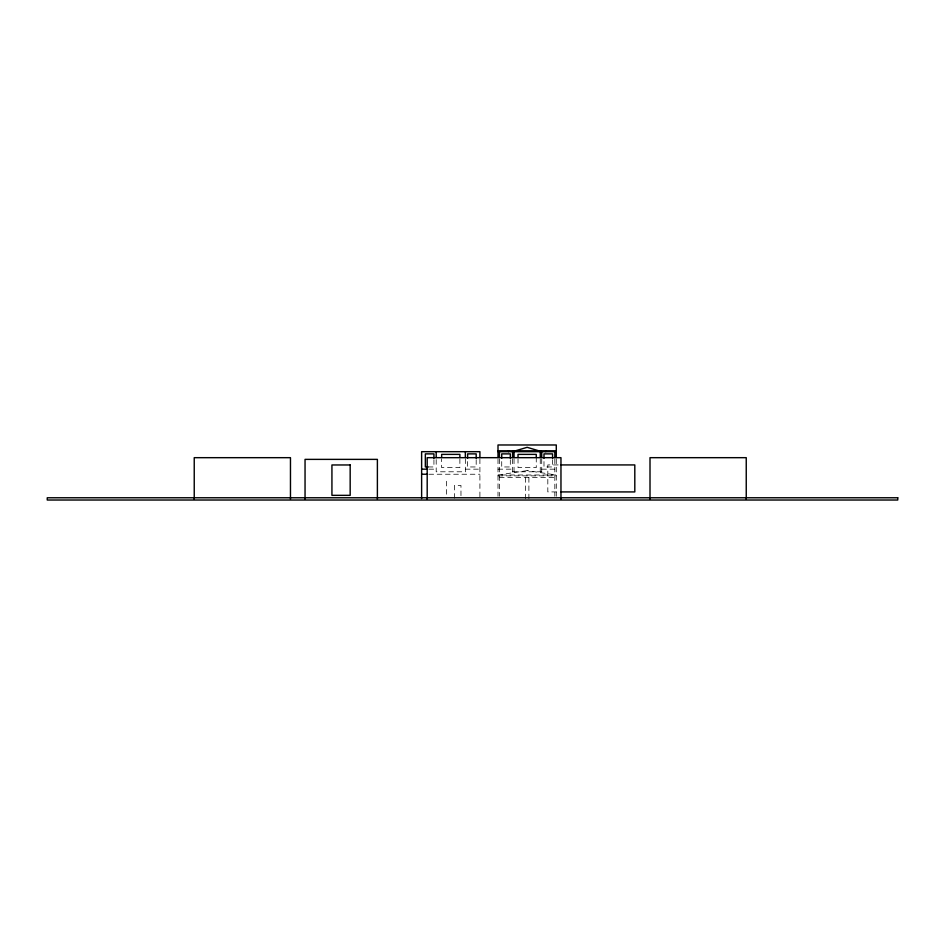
<?xml version="1.0" encoding="UTF-8"?>
<svg xmlns="http://www.w3.org/2000/svg" width="945" height="945" viewBox="0 0 945 945"><rect width="100%" height="100%" fill="white"/><g stroke="black" fill="none" stroke-linecap="round" stroke-linejoin="round"><path stroke-width="0.71" stroke-dasharray="4.72 3.54" d="M558.141 464.928L547.816 464.928L547.816 491.92L558.141 491.92M428.203 466.96L433.932 466.96L433.932 459.695M428.912 469.169L436.2 469.169M465.342 469.169L479.906 469.169M498.003 469.169L512.58 469.169M541.721 469.169L556.286 469.169M512.58 471.791L541.721 471.791M428.912 474.236L479.906 474.236M498.003 475.867L556.286 475.867M499.456 477.615L554.845 477.615M556.286 458.963L556.286 496.267M554.833 458.963L554.833 474.992M554.833 475.867L554.833 496.267M552.565 459.695L552.565 466.96L543.989 466.96L543.989 459.695M541.721 458.963L541.721 474.992M540.256 458.963L540.256 474.992M536.264 457.333L536.264 467.633L518.025 467.633L518.025 458.797M528.893 477.615L528.893 499.184M525.396 477.615L525.396 499.184M514.033 458.963L514.033 474.992M512.58 458.963L512.58 474.992M510.312 459.695L510.312 466.96L501.724 466.96L501.724 459.695M499.456 458.963L499.456 474.992M499.456 475.867L499.456 496.267M498.003 458.963L498.003 496.267M479.906 458.963L479.906 498.57M476.185 459.695L476.185 466.96L467.61 466.96L467.61 459.695M465.342 458.868L465.342 471.791L436.2 471.791L436.2 458.868M460.971 495.664L460.971 485.494L454.403 485.494L454.403 498.57M459.884 458.797L459.884 467.633L441.646 467.633L441.646 458.797M446.43 481.253L446.43 495.475M527.145 470.622L498.003 474.992L556.286 474.992L527.145 470.622"/><path stroke-width="1.42" d="M498.003 450.812L556.286 450.812M498.003 451.686L556.286 451.686M561.094 464.928L634.804 464.928L634.804 491.92L561.094 491.92M428.203 466.96L425.344 466.96L425.344 453.883L433.932 453.883L433.932 458.242M421.624 469.169L427.447 469.169M421.624 474.236L427.447 474.236M746.243 499.184L746.243 457.675L650.006 457.675L650.006 499.184M560.964 499.184L560.964 457.675L427.187 457.675L427.187 499.184M556.286 457.51L556.286 444.977L498.003 444.977L498.003 457.51M554.833 451.686L554.833 457.51M552.565 458.242L552.565 453.883L543.989 453.883L543.989 458.242M545.773 450.812L545.773 451.686M541.721 457.51L541.721 451.686L527.145 447.316L512.58 451.686L512.58 457.51M540.256 451.686L540.256 457.51M536.264 457.333L536.264 454.38L518.025 454.38L518.025 457.333M514.033 451.686L514.033 457.51M510.312 458.242L510.312 453.883L501.724 453.883L501.724 458.242M508.516 450.812L508.516 451.686M499.456 451.686L499.456 457.51M479.906 457.545L479.906 451.686L421.624 451.686L421.624 498.57M476.185 458.242L476.185 453.883L467.61 453.883L467.61 458.242M465.342 451.686L465.342 457.51M459.884 457.333L459.884 454.38L441.646 454.38L441.646 457.333M436.2 451.686L436.2 457.51M377.386 499.184L377.386 459.376L305.046 459.376L305.046 499.184M290.469 499.184L290.469 457.675L194.233 457.675L194.233 499.184M350.17 464.964L331.931 464.964L331.931 495.345L350.17 495.345L350.17 464.964M897.75 497.767L47.25 497.767L47.25 500.023L897.75 500.023L897.75 497.767"/></g></svg>
